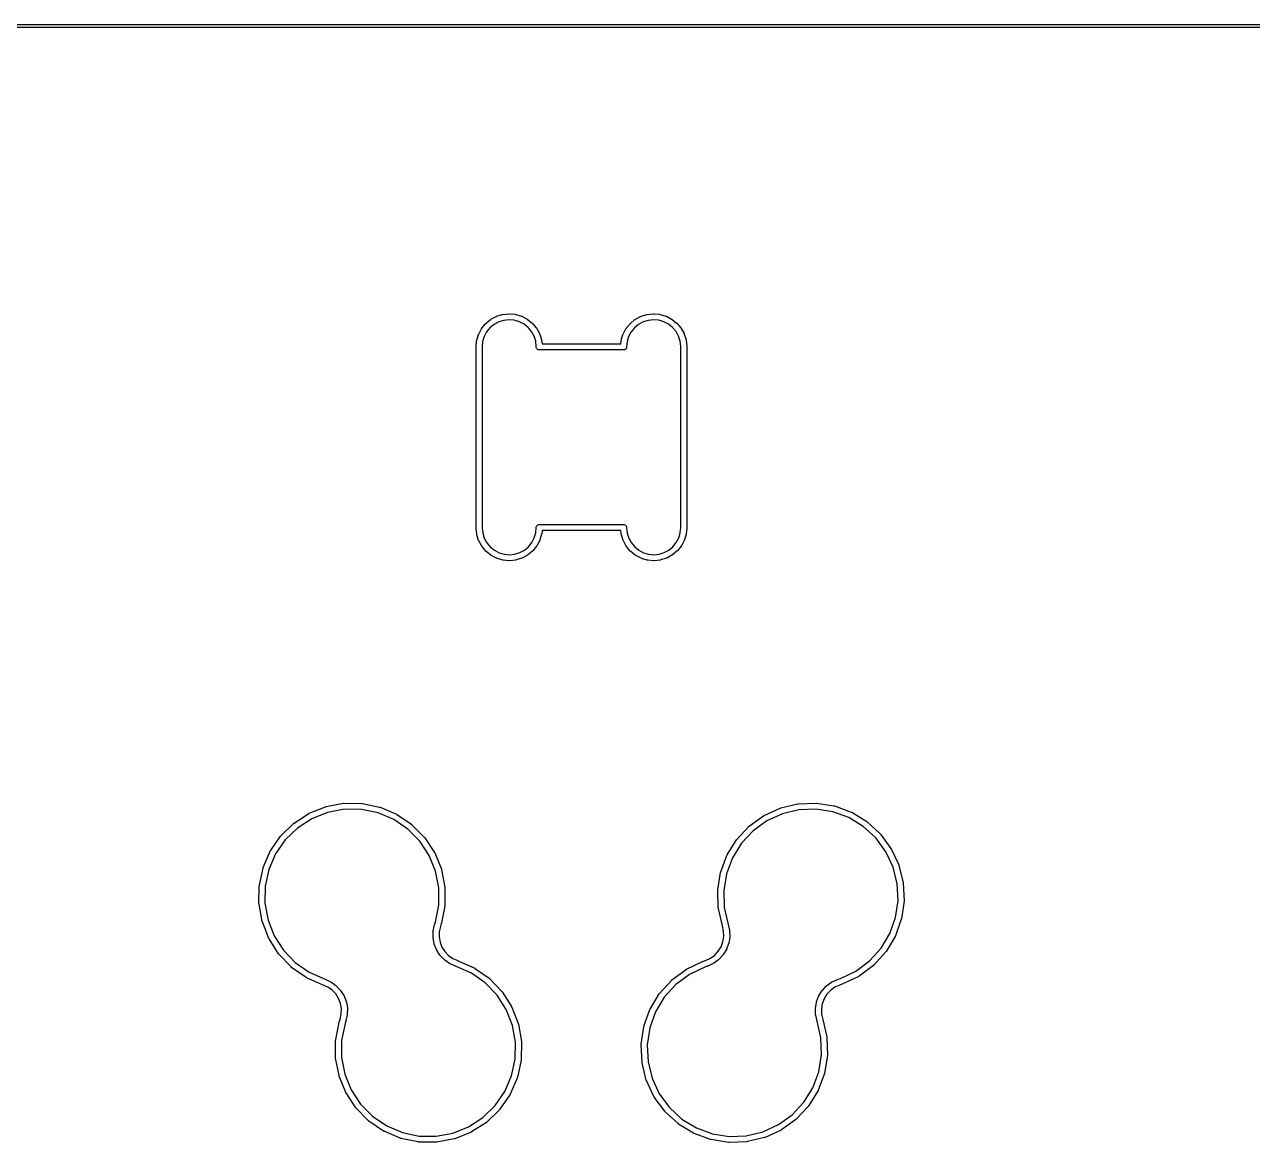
# Model space of a CAD drawing. Extents: x 95 to 260, y -129 to -48.
# Drawn here: x 136.01 to 156.4, y -66.16 to -47.6 of the extents above; entities that cross this region are included whole.
import ezdxf

# ---------------------------------------------------------------- set-up
doc = ezdxf.new("R2010")
doc.units = 0
doc.layers.add('BLACK', color=7, linetype='CONTINUOUS')

msp = doc.modelspace()

# ---------------------------------------------------------------- linework, layer by layer
at = {"layer": 'BLACK', "linetype": 'CONTINUOUS'}
for p, q in [((97.63, -47.6), (250.032, -47.6)), ((250.03, -47.65), (97.6313, -47.65)), ((143.95, -52.4117), (144.048, -52.4015)), ((144.048, -52.4015), (144.048, -52.4015)), ((144.048, -52.4015), (144.048, -52.4015)), ((144.048, -52.4015), (144.053, -52.4015)), ((144.053, -52.4015), (144.057, -52.4015)), ((144.057, -52.4015), (144.154, -52.4103)), ((146.35, -52.4117), (146.448, -52.4015)), ((146.448, -52.4015), (146.448, -52.4015)), ((146.448, -52.4015), (146.448, -52.4015)), ((146.448, -52.4015), (146.453, -52.4015)), ((146.453, -52.4015), (146.457, -52.4015)), ((146.457, -52.4015), (146.554, -52.4103)), ((143.601, -52.643), (143.663, -52.5673)), ((143.663, -52.5668), (143.666, -52.5637)), ((143.663, -52.5673), (143.663, -52.5668)), ((143.666, -52.5637), (143.67, -52.5604)), ((143.67, -52.5604), (143.745, -52.4982)), ((143.805, -52.5784), (143.737, -52.6343)), ((143.745, -52.4978), (143.749, -52.4953)), ((143.745, -52.4982), (143.745, -52.4978)), ((143.745, -52.4982), (143.745, -52.4982)), ((143.745, -52.4982), (143.745, -52.4982)), ((143.749, -52.4953), (143.753, -52.4927)), ((143.753, -52.4927), (143.839, -52.4463)), ((143.882, -52.5366), (143.805, -52.5784)), ((143.839, -52.446), (143.843, -52.4443)), ((143.839, -52.4463), (143.839, -52.446)), ((143.839, -52.4463), (143.839, -52.4463)), ((143.839, -52.4463), (143.839, -52.4463)), ((143.843, -52.4443), (143.848, -52.4426)), ((143.848, -52.4426), (143.941, -52.4137)), ((143.966, -52.5107), (143.882, -52.5366)), ((143.941, -52.4137), (143.942, -52.4135)), ((143.941, -52.4137), (143.941, -52.4137)), ((143.942, -52.4135), (143.946, -52.4126)), ((143.946, -52.4126), (143.95, -52.4117)), ((144.053, -52.5015), (143.966, -52.5107)), ((144.141, -52.5095), (144.053, -52.5015)), ((144.225, -52.5342), (144.141, -52.5095)), ((144.154, -52.4103), (144.154, -52.4103)), ((144.154, -52.4103), (144.154, -52.4103)), ((144.154, -52.4103), (144.155, -52.4104)), ((144.155, -52.4104), (144.16, -52.4113)), ((144.16, -52.4113), (144.164, -52.4121)), ((144.164, -52.4121), (144.258, -52.4397)), ((144.303, -52.5749), (144.225, -52.5342)), ((144.258, -52.4397), (144.258, -52.4399)), ((144.258, -52.4399), (144.262, -52.4416)), ((144.262, -52.4416), (144.267, -52.4433)), ((144.267, -52.4433), (144.353, -52.4886)), ((144.371, -52.6299), (144.303, -52.5749)), ((144.353, -52.4886), (144.353, -52.4886)), ((144.353, -52.4886), (144.353, -52.4886)), ((144.353, -52.4886), (144.354, -52.4889)), ((144.354, -52.4889), (144.358, -52.4914)), ((144.358, -52.4914), (144.361, -52.4939)), ((144.361, -52.4939), (144.437, -52.555)), ((144.437, -52.555), (144.438, -52.5555)), ((144.438, -52.5555), (144.441, -52.5587)), ((144.441, -52.5587), (144.444, -52.5619)), ((144.444, -52.5619), (144.507, -52.6366)), ((146.001, -52.643), (146.063, -52.5673)), ((146.063, -52.5668), (146.066, -52.5637)), ((146.063, -52.5673), (146.063, -52.5668)), ((146.066, -52.5637), (146.07, -52.5604)), ((146.07, -52.5604), (146.145, -52.4982)), ((146.205, -52.5784), (146.137, -52.6343)), ((146.145, -52.4978), (146.149, -52.4953)), ((146.145, -52.4982), (146.145, -52.4978)), ((146.145, -52.4982), (146.145, -52.4982)), ((146.145, -52.4982), (146.145, -52.4982)), ((146.149, -52.4953), (146.153, -52.4927)), ((146.153, -52.4927), (146.239, -52.4463)), ((146.282, -52.5366), (146.205, -52.5784)), ((146.239, -52.446), (146.243, -52.4443)), ((146.239, -52.4463), (146.239, -52.446)), ((146.239, -52.4463), (146.239, -52.4463)), ((146.239, -52.4463), (146.239, -52.4463)), ((146.243, -52.4443), (146.248, -52.4426)), ((146.248, -52.4426), (146.341, -52.4137)), ((146.366, -52.5107), (146.282, -52.5366)), ((146.341, -52.4137), (146.342, -52.4135)), ((146.341, -52.4137), (146.341, -52.4137)), ((146.342, -52.4135), (146.346, -52.4126)), ((146.346, -52.4126), (146.35, -52.4117)), ((146.453, -52.5015), (146.366, -52.5107)), ((146.541, -52.5095), (146.453, -52.5015)), ((146.625, -52.5342), (146.541, -52.5095)), ((146.554, -52.4103), (146.554, -52.4103)), ((146.554, -52.4103), (146.554, -52.4103)), ((146.554, -52.4103), (146.555, -52.4104)), ((146.555, -52.4104), (146.56, -52.4113)), ((146.56, -52.4113), (146.564, -52.4121)), ((146.564, -52.4121), (146.658, -52.4397)), ((146.703, -52.5749), (146.625, -52.5342)), ((146.658, -52.4397), (146.658, -52.4399)), ((146.658, -52.4399), (146.662, -52.4416)), ((146.662, -52.4416), (146.667, -52.4433)), ((146.667, -52.4433), (146.753, -52.4886)), ((146.771, -52.6299), (146.703, -52.5749)), ((146.753, -52.4886), (146.753, -52.4886)), ((146.753, -52.4886), (146.753, -52.4886)), ((146.753, -52.4886), (146.754, -52.4889)), ((146.754, -52.4889), (146.758, -52.4914)), ((146.758, -52.4914), (146.761, -52.4939)), ((146.761, -52.4939), (146.837, -52.555)), ((146.837, -52.555), (146.838, -52.5555)), ((146.838, -52.5555), (146.841, -52.5587)), ((146.841, -52.5587), (146.844, -52.5619)), ((146.844, -52.5619), (146.907, -52.6366)), ((143.518, -52.8397), (143.546, -52.7463)), ((143.546, -52.7456), (143.548, -52.7415)), ((143.546, -52.7463), (143.546, -52.7456)), ((143.548, -52.7415), (143.55, -52.7372)), ((143.55, -52.7372), (143.596, -52.6511)), ((143.596, -52.6505), (143.598, -52.6468)), ((143.596, -52.6511), (143.596, -52.6505)), ((143.596, -52.6511), (143.596, -52.6511)), ((143.596, -52.6511), (143.596, -52.6511)), ((143.598, -52.6468), (143.601, -52.643)), ((143.64, -52.7799), (143.615, -52.8639)), ((143.682, -52.7024), (143.64, -52.7799)), ((143.737, -52.6343), (143.682, -52.7024)), ((144.427, -52.6971), (144.371, -52.6299)), ((144.47, -52.7741), (144.427, -52.6971)), ((144.496, -52.8577), (144.47, -52.7741)), ((144.507, -52.6366), (144.508, -52.6372)), ((144.508, -52.6372), (144.51, -52.6409)), ((144.51, -52.6409), (144.513, -52.6447)), ((144.513, -52.6447), (144.56, -52.7302)), ((144.56, -52.7302), (144.56, -52.7302)), ((144.56, -52.7302), (144.56, -52.7302)), ((144.56, -52.7302), (144.56, -52.7308)), ((144.56, -52.7308), (144.562, -52.735)), ((144.562, -52.735), (144.563, -52.7392)), ((144.563, -52.7392), (144.593, -52.8322)), ((145.918, -52.8397), (145.946, -52.7463)), ((145.946, -52.7456), (145.948, -52.7415)), ((145.946, -52.7463), (145.946, -52.7456)), ((145.948, -52.7415), (145.95, -52.7372)), ((145.95, -52.7372), (145.996, -52.6511)), ((145.996, -52.6505), (145.998, -52.6468)), ((145.996, -52.6511), (145.996, -52.6505)), ((145.996, -52.6511), (145.996, -52.6511)), ((145.996, -52.6511), (145.996, -52.6511)), ((145.998, -52.6468), (146.001, -52.643)), ((146.04, -52.7799), (146.015, -52.8639)), ((146.082, -52.7024), (146.04, -52.7799)), ((146.137, -52.6343), (146.082, -52.7024)), ((146.827, -52.6971), (146.771, -52.6299)), ((146.87, -52.7741), (146.827, -52.6971)), ((146.896, -52.8577), (146.87, -52.7741)), ((146.907, -52.6366), (146.908, -52.6372)), ((146.908, -52.6372), (146.91, -52.6409)), ((146.91, -52.6409), (146.913, -52.6447)), ((146.913, -52.6447), (146.96, -52.7302)), ((146.96, -52.7302), (146.96, -52.7302)), ((146.96, -52.7302), (146.96, -52.7302)), ((146.96, -52.7302), (146.96, -52.7308)), ((146.96, -52.7308), (146.962, -52.735)), ((146.962, -52.735), (146.963, -52.7392)), ((146.963, -52.7392), (146.993, -52.8322)), ((143.506, -52.9464), (143.516, -52.8493)), ((143.506, -52.9488), (143.506, -52.9464)), ((143.506, -52.9464), (143.506, -52.9464)), ((143.506, -55.9537), (143.506, -52.9488)), ((143.516, -52.8486), (143.517, -52.8442)), ((143.516, -52.8492), (143.516, -52.8486)), ((143.516, -52.8493), (143.516, -52.8492)), ((143.516, -52.8493), (143.516, -52.8493)), ((143.517, -52.8442), (143.518, -52.8397)), ((143.615, -52.8639), (143.606, -52.9537)), ((143.606, -52.9537), (143.606, -55.951)), ((144.506, -52.9472), (144.496, -52.8577)), ((144.506, -52.949), (144.506, -52.9472)), ((144.506, -52.9512), (144.506, -52.949)), ((144.507, -52.9611), (144.506, -52.9512)), ((144.51, -52.9705), (144.507, -52.9611)), ((144.514, -52.9792), (144.51, -52.9705)), ((144.521, -52.9868), (144.514, -52.9792)), ((144.528, -52.993), (144.521, -52.9868)), ((144.537, -52.9977), (144.528, -52.993)), ((144.546, -53.0005), (144.537, -52.9977)), ((144.554, -53.0012), (144.546, -53.0005)), ((145.959, -53.0012), (144.554, -53.0012)), ((144.593, -52.8322), (144.593, -52.8328)), ((144.593, -52.8328), (144.594, -52.8373)), ((144.594, -52.8373), (144.595, -52.8417)), ((144.595, -52.8417), (144.602, -52.9012)), ((144.602, -52.9012), (145.911, -52.9012)), ((145.911, -52.9012), (145.916, -52.8493)), ((145.916, -52.8486), (145.917, -52.8442)), ((145.916, -52.8492), (145.916, -52.8486)), ((145.916, -52.8493), (145.916, -52.8492)), ((145.916, -52.8493), (145.916, -52.8493)), ((145.917, -52.8442), (145.918, -52.8397)), ((145.966, -53.0005), (145.959, -53.0012)), ((145.975, -52.9977), (145.966, -53.0005)), ((145.984, -52.993), (145.975, -52.9977)), ((145.992, -52.9868), (145.984, -52.993)), ((145.998, -52.9792), (145.992, -52.9868)), ((146.003, -52.9705), (145.998, -52.9792)), ((146.006, -52.9611), (146.003, -52.9705)), ((146.015, -52.8639), (146.006, -52.9512)), ((146.006, -52.9512), (146.006, -52.9512)), ((146.006, -52.9512), (146.006, -52.9611)), ((146.906, -52.9472), (146.896, -52.8577)), ((146.906, -52.9515), (146.906, -52.9472)), ((146.906, -55.9488), (146.906, -52.9515)), ((146.993, -52.8322), (146.993, -52.8328)), ((146.993, -52.8328), (146.994, -52.8373)), ((146.994, -52.8373), (146.995, -52.8417)), ((146.995, -52.8417), (147.006, -52.9387)), ((147.006, -52.9387), (147.006, -52.9394)), ((147.006, -52.9394), (147.006, -52.9417)), ((147.006, -52.9417), (147.006, -52.9439)), ((147.006, -52.9439), (147.006, -52.9486)), ((147.006, -52.9486), (147.006, -52.9488)), ((147.006, -52.9488), (147.006, -55.9537)), ((143.506, -55.9539), (143.506, -55.9537)), ((143.506, -55.9586), (143.506, -55.9539)), ((143.507, -55.9608), (143.506, -55.9586)), ((143.507, -55.9631), (143.507, -55.9608)), ((143.507, -55.9638), (143.507, -55.9631)), ((143.517, -56.0608), (143.507, -55.9638)), ((143.518, -56.0652), (143.517, -56.0608)), ((143.519, -56.0697), (143.518, -56.0652)), ((143.52, -56.0703), (143.519, -56.0697)), ((143.549, -56.1633), (143.52, -56.0703)), ((143.606, -55.951), (143.606, -55.9553)), ((143.606, -55.9553), (143.616, -56.0448)), ((143.616, -56.0448), (143.643, -56.1284)), ((144.472, -56.1226), (144.497, -56.0386)), ((144.497, -56.0386), (144.506, -55.9513)), ((144.506, -55.9512), (144.507, -55.9414)), ((144.506, -55.9513), (144.506, -55.9512)), ((144.507, -55.9414), (144.51, -55.932)), ((144.51, -55.932), (144.514, -55.9233)), ((144.514, -55.9233), (144.521, -55.9157)), ((144.521, -55.9157), (144.528, -55.9095)), ((144.528, -55.9095), (144.537, -55.9048)), ((144.537, -55.9048), (144.546, -55.902)), ((144.546, -55.902), (144.554, -55.9012)), ((144.554, -55.9012), (145.959, -55.9012)), ((144.595, -56.0628), (144.566, -56.1562)), ((144.596, -56.0539), (144.595, -56.0583)), ((144.595, -56.0583), (144.595, -56.0628)), ((144.602, -56.0012), (144.596, -56.0532)), ((144.596, -56.0532), (144.596, -56.0532)), ((144.596, -56.0532), (144.596, -56.0533)), ((144.596, -56.0533), (144.596, -56.0539)), ((145.911, -56.0012), (144.602, -56.0012)), ((145.917, -56.0608), (145.911, -56.0012)), ((145.918, -56.0652), (145.917, -56.0608)), ((145.919, -56.0697), (145.918, -56.0652)), ((145.92, -56.0703), (145.919, -56.0697)), ((145.949, -56.1633), (145.92, -56.0703)), ((145.959, -55.9012), (145.966, -55.902)), ((145.966, -55.902), (145.975, -55.9048)), ((145.975, -55.9048), (145.984, -55.9095)), ((145.984, -55.9095), (145.992, -55.9157)), ((145.992, -55.9157), (145.998, -55.9233)), ((145.998, -55.9233), (146.003, -55.932)), ((146.003, -55.932), (146.006, -55.9414)), ((146.006, -55.9414), (146.006, -55.9512)), ((146.006, -55.9512), (146.006, -55.9535)), ((146.006, -55.9535), (146.006, -55.9553)), ((146.006, -55.9553), (146.016, -56.0448)), ((146.016, -56.0448), (146.043, -56.1284)), ((146.872, -56.1226), (146.897, -56.0386)), ((146.897, -56.0386), (146.906, -55.9488)), ((146.995, -56.0628), (146.966, -56.1562)), ((146.996, -56.0539), (146.995, -56.0583)), ((146.995, -56.0583), (146.995, -56.0628)), ((147.006, -55.9561), (146.996, -56.0532)), ((146.996, -56.0532), (146.996, -56.0532)), ((146.996, -56.0532), (146.996, -56.0533)), ((146.996, -56.0533), (146.996, -56.0539)), ((147.006, -55.9537), (147.006, -55.9561)), ((147.006, -55.9561), (147.006, -55.9561)), ((143.551, -56.1675), (143.549, -56.1633)), ((143.553, -56.1717), (143.551, -56.1675)), ((143.553, -56.1723), (143.553, -56.1717)), ((143.6, -56.2578), (143.553, -56.1723)), ((143.602, -56.2616), (143.6, -56.2578)), ((143.605, -56.2653), (143.602, -56.2616)), ((143.605, -56.2659), (143.605, -56.2653)), ((143.668, -56.3406), (143.605, -56.2659)), ((143.643, -56.1284), (143.685, -56.2053)), ((143.685, -56.2053), (143.742, -56.2726)), ((143.742, -56.2726), (143.81, -56.3276)), ((144.308, -56.3241), (144.375, -56.2682)), ((144.375, -56.2682), (144.431, -56.2001)), ((144.431, -56.2001), (144.472, -56.1226)), ((144.511, -56.2595), (144.45, -56.3352)), ((144.514, -56.2557), (144.511, -56.2595)), ((144.517, -56.252), (144.514, -56.2557)), ((144.563, -56.1653), (144.517, -56.2514)), ((144.517, -56.2514), (144.517, -56.252)), ((144.564, -56.1611), (144.563, -56.1653)), ((144.566, -56.1569), (144.564, -56.1611)), ((144.566, -56.1562), (144.566, -56.1569)), ((145.951, -56.1675), (145.949, -56.1633)), ((145.953, -56.1717), (145.951, -56.1675)), ((145.953, -56.1723), (145.953, -56.1717)), ((146, -56.2578), (145.953, -56.1723)), ((146.002, -56.2616), (146, -56.2578)), ((146.005, -56.2653), (146.002, -56.2616)), ((146.005, -56.2659), (146.005, -56.2653)), ((146.068, -56.3406), (146.005, -56.2659)), ((146.043, -56.1284), (146.085, -56.2053)), ((146.085, -56.2053), (146.142, -56.2726)), ((146.142, -56.2726), (146.21, -56.3276)), ((146.708, -56.3241), (146.775, -56.2682)), ((146.775, -56.2682), (146.831, -56.2001)), ((146.831, -56.2001), (146.872, -56.1226)), ((146.911, -56.2595), (146.85, -56.3352)), ((146.914, -56.2557), (146.911, -56.2595)), ((146.917, -56.252), (146.914, -56.2557)), ((146.963, -56.1653), (146.917, -56.2514)), ((146.917, -56.2514), (146.917, -56.252)), ((146.964, -56.1611), (146.963, -56.1653)), ((146.966, -56.1569), (146.964, -56.1611)), ((146.966, -56.1562), (146.966, -56.1569)), ((143.671, -56.3438), (143.668, -56.3406)), ((143.675, -56.347), (143.671, -56.3438)), ((143.675, -56.3475), (143.675, -56.347)), ((143.751, -56.4086), (143.675, -56.3475)), ((143.755, -56.4111), (143.751, -56.4086)), ((143.759, -56.4136), (143.755, -56.4111)), ((143.759, -56.4139), (143.759, -56.4136)), ((143.846, -56.4592), (143.759, -56.4139)), ((143.759, -56.4139), (143.759, -56.4139)), ((143.759, -56.4139), (143.759, -56.4139)), ((143.81, -56.3276), (143.888, -56.3683)), ((143.85, -56.4608), (143.846, -56.4592)), ((143.854, -56.4626), (143.85, -56.4608)), ((143.855, -56.4628), (143.854, -56.4626)), ((143.948, -56.4904), (143.855, -56.4628)), ((143.888, -56.3683), (143.972, -56.393)), ((143.972, -56.393), (144.059, -56.401)), ((144.059, -56.401), (144.147, -56.3918)), ((144.147, -56.3918), (144.231, -56.3659)), ((144.265, -56.4599), (144.172, -56.4888)), ((144.231, -56.3659), (144.308, -56.3241)), ((144.269, -56.4582), (144.265, -56.4599)), ((144.273, -56.4565), (144.269, -56.4582)), ((144.274, -56.4562), (144.273, -56.4565)), ((144.36, -56.4098), (144.274, -56.4562)), ((144.274, -56.4562), (144.274, -56.4562)), ((144.274, -56.4562), (144.274, -56.4562)), ((144.363, -56.4072), (144.36, -56.4098)), ((144.367, -56.4047), (144.363, -56.4072)), ((144.368, -56.4043), (144.367, -56.4047)), ((144.443, -56.3421), (144.368, -56.4043)), ((144.446, -56.3388), (144.443, -56.3421)), ((144.449, -56.3357), (144.446, -56.3388)), ((144.45, -56.3352), (144.449, -56.3357)), ((144.45, -56.3352), (144.45, -56.3352)), ((144.45, -56.3352), (144.45, -56.3352)), ((146.071, -56.3438), (146.068, -56.3406)), ((146.075, -56.347), (146.071, -56.3438)), ((146.075, -56.3475), (146.075, -56.347)), ((146.151, -56.4086), (146.075, -56.3475)), ((146.155, -56.4111), (146.151, -56.4086)), ((146.159, -56.4136), (146.155, -56.4111)), ((146.159, -56.4139), (146.159, -56.4136)), ((146.246, -56.4592), (146.159, -56.4139)), ((146.159, -56.4139), (146.159, -56.4139)), ((146.159, -56.4139), (146.159, -56.4139)), ((146.21, -56.3276), (146.288, -56.3683)), ((146.25, -56.4608), (146.246, -56.4592)), ((146.254, -56.4626), (146.25, -56.4608)), ((146.255, -56.4628), (146.254, -56.4626)), ((146.348, -56.4904), (146.255, -56.4628)), ((146.288, -56.3683), (146.372, -56.393)), ((146.372, -56.393), (146.459, -56.401)), ((146.459, -56.401), (146.547, -56.3918)), ((146.547, -56.3918), (146.631, -56.3659)), ((146.665, -56.4599), (146.572, -56.4888)), ((146.631, -56.3659), (146.708, -56.3241)), ((146.669, -56.4582), (146.665, -56.4599)), ((146.673, -56.4565), (146.669, -56.4582)), ((146.674, -56.4562), (146.673, -56.4565)), ((146.76, -56.4098), (146.674, -56.4562)), ((146.674, -56.4562), (146.674, -56.4562)), ((146.674, -56.4562), (146.674, -56.4562)), ((146.763, -56.4072), (146.76, -56.4098)), ((146.767, -56.4047), (146.763, -56.4072)), ((146.768, -56.4043), (146.767, -56.4047)), ((146.843, -56.3421), (146.768, -56.4043)), ((146.846, -56.3388), (146.843, -56.3421)), ((146.849, -56.3357), (146.846, -56.3388)), ((146.85, -56.3352), (146.849, -56.3357)), ((146.85, -56.3352), (146.85, -56.3352)), ((146.85, -56.3352), (146.85, -56.3352)), ((143.953, -56.4912), (143.948, -56.4904)), ((143.957, -56.4921), (143.953, -56.4912)), ((143.958, -56.4922), (143.957, -56.4921)), ((144.055, -56.501), (143.958, -56.4922)), ((143.958, -56.4922), (143.958, -56.4922)), ((144.06, -56.501), (144.055, -56.501)), ((144.064, -56.501), (144.06, -56.501)), ((144.065, -56.501), (144.064, -56.501)), ((144.162, -56.4908), (144.065, -56.501)), ((144.065, -56.501), (144.065, -56.501)), ((144.166, -56.4899), (144.162, -56.4908)), ((144.171, -56.489), (144.166, -56.4899)), ((144.172, -56.4888), (144.171, -56.489)), ((144.172, -56.4888), (144.172, -56.4888)), ((146.353, -56.4912), (146.348, -56.4904)), ((146.357, -56.4921), (146.353, -56.4912)), ((146.358, -56.4922), (146.357, -56.4921)), ((146.455, -56.501), (146.358, -56.4922)), ((146.358, -56.4922), (146.358, -56.4922)), ((146.46, -56.501), (146.455, -56.501)), ((146.464, -56.501), (146.46, -56.501)), ((146.465, -56.501), (146.464, -56.501)), ((146.562, -56.4908), (146.465, -56.501)), ((146.465, -56.501), (146.465, -56.501)), ((146.566, -56.4899), (146.562, -56.4908)), ((146.571, -56.489), (146.566, -56.4899)), ((146.572, -56.4888), (146.571, -56.489)), ((146.572, -56.4888), (146.572, -56.4888)), ((141.018, -60.582), (141.305, -60.528)), ((141.305, -60.528), (141.306, -60.5279)), ((141.306, -60.5279), (141.311, -60.5276)), ((141.311, -60.5276), (141.315, -60.5272)), ((141.315, -60.5272), (141.608, -60.53)), ((141.608, -60.53), (141.609, -60.5301)), ((141.609, -60.5301), (141.613, -60.5306)), ((141.613, -60.5306), (141.618, -60.5311)), ((141.618, -60.5311), (141.904, -60.5908)), ((148.565, -60.605), (148.849, -60.5369)), ((148.849, -60.5369), (148.85, -60.5367)), ((148.85, -60.5367), (148.854, -60.5361)), ((148.854, -60.5361), (148.859, -60.5355)), ((148.859, -60.5355), (149.152, -60.5239)), ((149.152, -60.5239), (149.157, -60.5243)), ((149.152, -60.5239), (149.152, -60.5239)), ((149.152, -60.5239), (149.152, -60.5239)), ((149.157, -60.5243), (149.161, -60.5245)), ((149.161, -60.5245), (149.45, -60.57)), ((140.483, -60.8577), (140.728, -60.6981)), ((140.728, -60.6981), (140.729, -60.6978)), ((140.728, -60.6981), (140.728, -60.6981)), ((140.728, -60.6981), (140.728, -60.6981)), ((140.729, -60.6978), (140.733, -60.6957)), ((140.733, -60.6957), (140.737, -60.6936)), ((140.737, -60.6936), (141.008, -60.5848)), ((141.041, -60.6794), (140.778, -60.7846)), ((141.008, -60.5848), (141.009, -60.5845)), ((141.008, -60.5848), (141.008, -60.5848)), ((141.008, -60.5848), (141.008, -60.5848)), ((141.009, -60.5845), (141.013, -60.5833)), ((141.013, -60.5833), (141.018, -60.582)), ((141.319, -60.6272), (141.041, -60.6794)), ((141.602, -60.63), (141.319, -60.6272)), ((141.879, -60.6877), (141.602, -60.63)), ((142.139, -60.7981), (141.879, -60.6877)), ((141.904, -60.5908), (141.905, -60.5909)), ((141.905, -60.5909), (141.909, -60.5923)), ((141.909, -60.5923), (141.913, -60.5937)), ((141.913, -60.5937), (142.183, -60.7079)), ((142.183, -60.7079), (142.184, -60.7082)), ((142.184, -60.7082), (142.188, -60.7104)), ((142.188, -60.7104), (142.191, -60.7126)), ((142.191, -60.7126), (142.434, -60.8769)), ((148.044, -60.9068), (148.281, -60.7353)), ((148.281, -60.7353), (148.282, -60.7349)), ((148.282, -60.7349), (148.286, -60.7326)), ((148.286, -60.7326), (148.289, -60.7304)), ((148.289, -60.7304), (148.555, -60.6082)), ((148.593, -60.7011), (148.336, -60.8192)), ((148.555, -60.6082), (148.556, -60.6079)), ((148.555, -60.6082), (148.555, -60.6082)), ((148.555, -60.6082), (148.555, -60.6082)), ((148.556, -60.6079), (148.56, -60.6065)), ((148.56, -60.6065), (148.565, -60.605)), ((148.868, -60.6352), (148.593, -60.7011)), ((149.151, -60.6241), (148.868, -60.6352)), ((149.43, -60.668), (149.151, -60.6241)), ((149.696, -60.7654), (149.43, -60.668)), ((149.45, -60.57), (149.45, -60.57)), ((149.45, -60.57), (149.45, -60.57)), ((149.45, -60.57), (149.451, -60.5701)), ((149.451, -60.5701), (149.456, -60.5713)), ((149.456, -60.5713), (149.46, -60.5724)), ((149.46, -60.5724), (149.735, -60.6732)), ((149.937, -60.9125), (149.696, -60.7654)), ((149.735, -60.6732), (149.735, -60.6734)), ((149.735, -60.6734), (149.739, -60.6755)), ((149.739, -60.6755), (149.744, -60.6774)), ((149.744, -60.6774), (149.994, -60.8297)), ((140.265, -61.068), (140.475, -60.8638)), ((140.541, -60.9389), (140.338, -61.1363)), ((140.475, -60.8633), (140.479, -60.8606)), ((140.475, -60.8638), (140.475, -60.8633)), ((140.479, -60.8606), (140.483, -60.8577)), ((140.778, -60.7846), (140.541, -60.9389)), ((142.373, -60.9569), (142.139, -60.7981)), ((142.572, -61.1583), (142.373, -60.9569)), ((142.434, -60.8769), (142.434, -60.8769)), ((142.434, -60.8769), (142.434, -60.877)), ((142.434, -60.877), (142.434, -60.8773)), ((142.434, -60.8773), (142.438, -60.8802)), ((142.438, -60.8802), (142.441, -60.8832)), ((142.441, -60.8832), (142.647, -61.0915)), ((147.837, -61.1275), (148.036, -60.9132)), ((148.036, -60.9132), (148.037, -60.9127)), ((148.037, -60.9127), (148.04, -60.9098)), ((148.04, -60.9098), (148.044, -60.9068)), ((148.336, -60.8192), (148.106, -60.9849)), ((150.146, -61.1038), (149.937, -60.9125)), ((149.994, -60.8297), (149.994, -60.83)), ((149.994, -60.83), (149.998, -60.8328)), ((149.998, -60.8328), (150.001, -60.8355)), ((150.001, -60.8355), (150.217, -61.0334)), ((140.093, -61.3165), (140.259, -61.0755)), ((140.338, -61.1363), (140.178, -61.3692)), ((140.259, -61.0749), (140.262, -61.0715)), ((140.259, -61.0755), (140.259, -61.0749)), ((140.259, -61.0755), (140.259, -61.0755)), ((140.259, -61.0755), (140.259, -61.0755)), ((140.262, -61.0715), (140.265, -61.068)), ((142.728, -61.3944), (142.572, -61.1583)), ((142.647, -61.0915), (142.647, -61.092)), ((142.647, -61.092), (142.65, -61.0956)), ((142.65, -61.0956), (142.653, -61.0991)), ((142.653, -61.0991), (142.814, -61.3434)), ((147.677, -61.3843), (147.831, -61.1353)), ((147.831, -61.1353), (147.832, -61.1347)), ((147.831, -61.1353), (147.831, -61.1353)), ((147.831, -61.1353), (147.831, -61.1353)), ((147.832, -61.1347), (147.834, -61.1312)), ((147.834, -61.1312), (147.837, -61.1275)), ((148.106, -60.9849), (147.914, -61.1921)), ((150.313, -61.3319), (150.146, -61.1038)), ((150.217, -61.0334), (150.218, -61.0339)), ((150.218, -61.0339), (150.221, -61.0373)), ((150.221, -61.0373), (150.224, -61.0407)), ((150.224, -61.0407), (150.397, -61.2767)), ((139.972, -61.5938), (140.088, -61.3251)), ((140.178, -61.3692), (140.066, -61.629)), ((140.088, -61.3244), (140.091, -61.3205)), ((140.088, -61.3251), (140.088, -61.3244)), ((140.091, -61.3205), (140.093, -61.3165)), ((142.814, -61.3434), (142.815, -61.3439)), ((142.815, -61.3439), (142.817, -61.348)), ((142.817, -61.348), (142.819, -61.352)), ((142.819, -61.352), (142.93, -61.6229)), ((147.914, -61.1921), (147.765, -61.4327)), ((150.433, -61.5882), (150.313, -61.3319)), ((150.397, -61.2767), (150.397, -61.2773)), ((150.397, -61.2773), (150.399, -61.2812)), ((150.399, -61.2812), (150.402, -61.2851)), ((150.402, -61.2851), (150.526, -61.5503)), ((142.835, -61.6562), (142.728, -61.3944)), ((147.57, -61.6671), (147.673, -61.393)), ((147.765, -61.4327), (147.666, -61.6976)), ((147.673, -61.3924), (147.675, -61.3883)), ((147.673, -61.393), (147.673, -61.3924)), ((147.675, -61.3883), (147.677, -61.3843)), ((150.526, -61.5503), (150.526, -61.5509)), ((150.526, -61.5509), (150.527, -61.5552)), ((150.527, -61.5552), (150.529, -61.5595)), ((150.529, -61.5595), (150.599, -61.8437)), ((139.907, -61.8892), (139.969, -61.6031)), ((139.969, -61.6024), (139.971, -61.5982)), ((139.969, -61.6031), (139.969, -61.6024)), ((139.969, -61.6031), (139.969, -61.6031)), ((139.969, -61.6031), (139.969, -61.6031)), ((139.971, -61.5982), (139.972, -61.5938)), ((140.066, -61.629), (140.006, -61.9055)), ((142.889, -61.9339), (142.835, -61.6562)), ((142.93, -61.6229), (142.93, -61.6236)), ((142.93, -61.6236), (142.931, -61.6279)), ((142.931, -61.6279), (142.932, -61.6323)), ((142.932, -61.6323), (142.988, -61.9196)), ((147.52, -61.9654), (147.568, -61.6766)), ((147.568, -61.6759), (147.569, -61.6715)), ((147.568, -61.6766), (147.568, -61.6759)), ((147.569, -61.6715), (147.57, -61.6671)), ((147.666, -61.6976), (147.62, -61.9768)), ((150.501, -61.8629), (150.433, -61.5882)), ((139.901, -62.1916), (139.906, -61.8989)), ((139.906, -61.8982), (139.907, -61.8938)), ((139.906, -61.8989), (139.906, -61.8982)), ((139.907, -61.8938), (139.907, -61.8892)), ((140.006, -61.9055), (140.001, -62.1884)), ((142.889, -62.2169), (142.889, -61.9339)), ((142.988, -61.9196), (142.988, -61.9196)), ((142.988, -61.9196), (142.988, -61.9196)), ((142.988, -61.9196), (142.989, -61.9203)), ((142.989, -61.9203), (142.989, -61.9247)), ((142.989, -61.9247), (142.989, -61.9293)), ((142.989, -61.9293), (142.989, -62.222)), ((147.52, -61.97), (147.52, -61.9654)), ((147.52, -61.9745), (147.52, -61.97)), ((147.52, -61.9752), (147.52, -61.9745)), ((147.529, -62.2677), (147.52, -61.9752)), ((147.62, -61.9768), (147.629, -62.2596)), ((150.514, -62.1455), (150.501, -61.8629)), ((150.599, -61.8437), (150.599, -61.8443)), ((150.599, -61.8443), (150.6, -61.8488)), ((150.6, -61.8488), (150.6, -61.8533)), ((150.6, -61.8533), (150.614, -62.1457)), ((139.902, -62.1962), (139.901, -62.1916)), ((140.001, -62.1884), (140.052, -62.4668)), ((150.472, -62.4253), (150.514, -62.1455)), ((150.614, -62.1555), (150.57, -62.445)), ((150.614, -62.1457), (150.614, -62.1464)), ((150.614, -62.1464), (150.614, -62.1509)), ((150.614, -62.1509), (150.614, -62.1555)), ((139.902, -62.2007), (139.902, -62.1962)), ((139.902, -62.2013), (139.902, -62.2007)), ((139.902, -62.2014), (139.902, -62.2013)), ((139.954, -62.4894), (139.902, -62.2014)), ((139.902, -62.2014), (139.902, -62.2014)), ((142.832, -62.4963), (142.889, -62.2169)), ((142.988, -62.2317), (142.93, -62.5187)), ((142.989, -62.2227), (142.988, -62.2272)), ((142.988, -62.2272), (142.988, -62.2317)), ((142.989, -62.222), (142.989, -62.2227)), ((147.53, -62.2723), (147.529, -62.2677)), ((147.53, -62.2767), (147.53, -62.2723)), ((147.53, -62.2774), (147.53, -62.2767)), ((147.597, -62.5626), (147.53, -62.2774)), ((147.629, -62.2596), (147.694, -62.5399)), ((139.955, -62.4938), (139.954, -62.4894)), ((139.957, -62.4982), (139.955, -62.4938)), ((139.957, -62.4988), (139.957, -62.4982)), ((140.064, -62.7713), (139.957, -62.4988)), ((140.052, -62.4668), (140.155, -62.7302)), ((142.795, -62.6436), (142.816, -62.5482)), ((142.816, -62.5475), (142.817, -62.5453)), ((142.816, -62.5482), (142.816, -62.5475)), ((142.817, -62.5431), (142.82, -62.5356)), ((142.817, -62.5453), (142.817, -62.5431)), ((142.82, -62.5356), (142.832, -62.4963)), ((142.913, -62.5718), (142.894, -62.6599)), ((142.915, -62.5669), (142.913, -62.5718)), ((142.928, -62.5242), (142.915, -62.5665)), ((142.915, -62.5665), (142.915, -62.5669)), ((142.915, -62.5669), (142.915, -62.5669)), ((142.929, -62.5218), (142.928, -62.5242)), ((142.93, -62.5194), (142.929, -62.5218)), ((142.93, -62.5187), (142.93, -62.5194)), ((147.617, -62.6529), (147.597, -62.5626)), ((147.597, -62.5626), (147.597, -62.5626)), ((147.694, -62.5399), (147.694, -62.54)), ((147.694, -62.54), (147.716, -62.6351)), ((150.376, -62.6916), (150.472, -62.4253)), ((150.568, -62.4544), (150.469, -62.73)), ((150.569, -62.45), (150.568, -62.4544)), ((150.57, -62.4457), (150.569, -62.45)), ((150.57, -62.445), (150.57, -62.4457)), ((140.066, -62.7753), (140.064, -62.7713)), ((140.068, -62.7794), (140.066, -62.7753)), ((140.068, -62.78), (140.068, -62.7794)), ((140.226, -63.0265), (140.068, -62.78)), ((140.155, -62.7302), (140.308, -62.9684)), ((142.793, -62.751), (142.794, -62.6533)), ((142.793, -62.7555), (142.793, -62.751)), ((142.793, -62.76), (142.793, -62.7555)), ((142.793, -62.7607), (142.793, -62.76)), ((142.811, -62.8568), (142.793, -62.7607)), ((142.793, -62.7607), (142.793, -62.7607)), ((142.793, -62.7607), (142.793, -62.7607)), ((142.794, -62.6526), (142.795, -62.6482)), ((142.794, -62.6533), (142.794, -62.6526)), ((142.795, -62.6482), (142.795, -62.6436)), ((142.894, -62.6599), (142.893, -62.7477)), ((142.893, -62.7477), (142.908, -62.8341)), ((147.606, -62.8273), (147.62, -62.7407)), ((147.62, -62.7407), (147.617, -62.6529)), ((147.72, -62.7521), (147.704, -62.8484)), ((147.716, -62.6351), (147.716, -62.6358)), ((147.716, -62.6358), (147.717, -62.6402)), ((147.717, -62.6402), (147.717, -62.6447)), ((147.717, -62.6447), (147.72, -62.7423)), ((147.72, -62.7423), (147.72, -62.743)), ((147.72, -62.743), (147.72, -62.7475)), ((147.72, -62.7475), (147.72, -62.7521)), ((150.231, -62.9343), (150.376, -62.6916)), ((150.465, -62.7388), (150.314, -62.9899)), ((150.467, -62.7347), (150.465, -62.7388)), ((150.469, -62.7306), (150.467, -62.7347)), ((150.469, -62.73), (150.469, -62.7306)), ((140.308, -62.9684), (140.504, -63.1725)), ((142.812, -62.8611), (142.811, -62.8568)), ((142.813, -62.8655), (142.812, -62.8611)), ((142.813, -62.8661), (142.813, -62.8655)), ((142.849, -62.957), (142.813, -62.8661)), ((142.851, -62.9611), (142.849, -62.957)), ((142.853, -62.9651), (142.851, -62.9611)), ((142.854, -62.9657), (142.853, -62.9651)), ((142.906, -63.0479), (142.854, -62.9657)), ((142.854, -62.9657), (142.854, -62.9657)), ((142.854, -62.9657), (142.854, -62.9657)), ((142.908, -62.8341), (142.94, -62.9159)), ((142.94, -62.9159), (142.988, -62.9898)), ((142.988, -62.9898), (143.049, -63.0532)), ((147.469, -63.0486), (147.529, -62.9843)), ((147.529, -62.9843), (147.575, -62.9096)), ((147.575, -62.9096), (147.606, -62.8273)), ((147.663, -62.958), (147.611, -63.0411)), ((147.665, -62.9539), (147.663, -62.958)), ((147.667, -62.9499), (147.665, -62.9539)), ((147.701, -62.8578), (147.667, -62.9493)), ((147.667, -62.9493), (147.667, -62.9499)), ((147.703, -62.8534), (147.701, -62.8578)), ((147.704, -62.8491), (147.703, -62.8534)), ((147.704, -62.8484), (147.704, -62.8484)), ((147.704, -62.8484), (147.704, -62.8484)), ((147.704, -62.8484), (147.704, -62.8491)), ((150.041, -63.1441), (150.231, -62.9343)), ((150.308, -62.9977), (150.112, -63.2148)), ((150.311, -62.9941), (150.308, -62.9977)), ((150.314, -62.9905), (150.311, -62.9941)), ((150.314, -62.9899), (150.314, -62.9905)), ((140.229, -63.0301), (140.226, -63.0265)), ((140.232, -63.0336), (140.229, -63.0301)), ((140.232, -63.0341), (140.232, -63.0336)), ((140.435, -63.2453), (140.232, -63.0341)), ((140.504, -63.1725), (140.735, -63.3346)), ((142.909, -63.0515), (142.906, -63.0479)), ((142.912, -63.0551), (142.909, -63.0515)), ((142.912, -63.0556), (142.912, -63.0551)), ((142.98, -63.126), (142.912, -63.0556)), ((142.983, -63.129), (142.98, -63.126)), ((142.987, -63.1319), (142.983, -63.129)), ((142.987, -63.1323), (142.987, -63.1319)), ((142.987, -63.1324), (142.987, -63.1323)), ((142.987, -63.1323), (142.987, -63.1323)), ((143.067, -63.1883), (142.987, -63.1324)), ((143.049, -63.0532), (143.121, -63.1035)), ((143.071, -63.1905), (143.067, -63.1883)), ((143.075, -63.1928), (143.071, -63.1905)), ((143.076, -63.1931), (143.075, -63.1928)), ((143.165, -63.2323), (143.076, -63.1931)), ((143.121, -63.1035), (143.206, -63.1409)), ((143.206, -63.1409), (143.206, -63.141)), ((143.206, -63.141), (143.473, -63.2591)), ((147.001, -63.2812), (147.265, -63.1554)), ((147.265, -63.1554), (147.266, -63.1551)), ((147.266, -63.1551), (147.268, -63.1543)), ((147.268, -63.1543), (147.271, -63.1533)), ((147.271, -63.1533), (147.311, -63.1394)), ((147.311, -63.1392), (147.316, -63.1376)), ((147.311, -63.1393), (147.311, -63.1392)), ((147.311, -63.1394), (147.311, -63.1393)), ((147.316, -63.1376), (147.398, -63.1)), ((147.444, -63.1888), (147.355, -63.2296)), ((147.398, -63.1), (147.469, -63.0486)), ((147.448, -63.1865), (147.444, -63.1888)), ((147.452, -63.1843), (147.448, -63.1865)), ((147.453, -63.1839), (147.452, -63.1843)), ((147.532, -63.1267), (147.453, -63.1839)), ((147.535, -63.1237), (147.532, -63.1267)), ((147.539, -63.1208), (147.535, -63.1237)), ((147.606, -63.0488), (147.539, -63.1203)), ((147.539, -63.1203), (147.539, -63.1203)), ((147.539, -63.1203), (147.539, -63.1203)), ((147.539, -63.1203), (147.539, -63.1208)), ((147.608, -63.0452), (147.606, -63.0488)), ((147.611, -63.0416), (147.608, -63.0452)), ((147.611, -63.0411), (147.611, -63.0416)), ((149.814, -63.313), (150.041, -63.1441)), ((140.438, -63.2483), (140.435, -63.2453)), ((140.442, -63.2512), (140.438, -63.2483)), ((140.442, -63.2516), (140.442, -63.2512)), ((140.442, -63.2517), (140.442, -63.2516)), ((140.442, -63.2516), (140.442, -63.2516)), ((140.682, -63.4194), (140.442, -63.2517)), ((140.735, -63.3346), (140.999, -63.4506)), ((143.165, -63.2324), (143.165, -63.2323)), ((143.428, -63.3486), (143.165, -63.2324)), ((143.66, -63.511), (143.428, -63.3486)), ((143.473, -63.2591), (143.473, -63.2591)), ((143.473, -63.2591), (143.473, -63.2591)), ((143.473, -63.2591), (143.474, -63.2594)), ((143.474, -63.2594), (143.478, -63.2617)), ((143.478, -63.2617), (143.482, -63.2639)), ((143.482, -63.2639), (143.722, -63.432)), ((146.758, -63.461), (146.993, -63.2862)), ((147.048, -63.3694), (146.821, -63.5383)), ((146.993, -63.2858), (146.997, -63.2835)), ((146.993, -63.2862), (146.993, -63.2858)), ((146.993, -63.2862), (146.993, -63.2862)), ((146.993, -63.2862), (146.993, -63.2862)), ((146.997, -63.2835), (147.001, -63.2812)), ((147.306, -63.2469), (147.048, -63.3694)), ((147.343, -63.2339), (147.306, -63.2469)), ((147.351, -63.2315), (147.343, -63.2339)), ((147.353, -63.2306), (147.351, -63.2315)), ((147.355, -63.2298), (147.353, -63.2306)), ((147.355, -63.2296), (147.355, -63.2298)), ((149.557, -63.4355), (149.814, -63.313)), ((149.862, -63.4012), (149.597, -63.527)), ((149.866, -63.3988), (149.862, -63.4012)), ((149.869, -63.3965), (149.866, -63.3988)), ((149.87, -63.3961), (149.869, -63.3965)), ((150.105, -63.2213), (149.87, -63.3961)), ((149.87, -63.3961), (149.87, -63.3961)), ((149.87, -63.3961), (149.87, -63.3961)), ((150.108, -63.2183), (150.105, -63.2213)), ((150.112, -63.2153), (150.108, -63.2183)), ((150.112, -63.2148), (150.112, -63.2148)), ((150.112, -63.2148), (150.112, -63.2148)), ((150.112, -63.2148), (150.112, -63.2153)), ((140.686, -63.4216), (140.682, -63.4194)), ((140.69, -63.4239), (140.686, -63.4216)), ((140.691, -63.4242), (140.69, -63.4239)), ((140.958, -63.5421), (140.691, -63.4242)), ((140.691, -63.4242), (140.691, -63.4242)), ((140.691, -63.4242), (140.691, -63.4242)), ((141.043, -63.5797), (140.958, -63.5421)), ((140.999, -63.4506), (140.999, -63.4507)), ((140.999, -63.4507), (141.088, -63.4903)), ((141.115, -63.6303), (141.043, -63.5797)), ((141.088, -63.4903), (141.088, -63.4903)), ((141.088, -63.4903), (141.088, -63.4903)), ((141.088, -63.4903), (141.089, -63.4906)), ((141.089, -63.4906), (141.093, -63.4929)), ((141.093, -63.4929), (141.097, -63.4951)), ((141.097, -63.4951), (141.177, -63.5513)), ((141.177, -63.5513), (141.177, -63.5513)), ((141.177, -63.5513), (141.177, -63.5513)), ((141.177, -63.5513), (141.177, -63.5517)), ((141.177, -63.5517), (141.18, -63.5547)), ((141.18, -63.5547), (141.184, -63.5577)), ((141.184, -63.5577), (141.251, -63.6283)), ((143.856, -63.7153), (143.66, -63.511)), ((143.722, -63.432), (143.722, -63.4324)), ((143.722, -63.4324), (143.726, -63.4354)), ((143.726, -63.4354), (143.729, -63.4383)), ((143.729, -63.4383), (143.931, -63.6497)), ((146.554, -63.6846), (146.751, -63.4676)), ((146.821, -63.5383), (146.632, -63.7481)), ((146.751, -63.467), (146.754, -63.4641)), ((146.751, -63.4675), (146.751, -63.467)), ((146.751, -63.4676), (146.751, -63.4675)), ((146.751, -63.4675), (146.751, -63.4675)), ((146.754, -63.4641), (146.758, -63.461)), ((149.257, -63.6339), (149.323, -63.5624)), ((149.323, -63.5624), (149.324, -63.5619)), ((149.324, -63.5619), (149.327, -63.559)), ((149.327, -63.559), (149.331, -63.5559)), ((149.331, -63.5559), (149.41, -63.4987)), ((149.464, -63.5826), (149.393, -63.6341)), ((149.41, -63.4983), (149.414, -63.4961)), ((149.41, -63.4987), (149.41, -63.4983)), ((149.41, -63.4987), (149.41, -63.4987)), ((149.41, -63.4987), (149.41, -63.4987)), ((149.414, -63.4961), (149.418, -63.4938)), ((149.418, -63.4938), (149.507, -63.453)), ((149.546, -63.545), (149.464, -63.5826)), ((149.507, -63.4527), (149.51, -63.452)), ((149.507, -63.453), (149.507, -63.4527)), ((149.51, -63.452), (149.512, -63.4511)), ((149.512, -63.4511), (149.518, -63.4491)), ((149.518, -63.4491), (149.557, -63.4355)), ((149.55, -63.5437), (149.546, -63.545)), ((149.592, -63.5292), (149.55, -63.5437)), ((149.55, -63.5437), (149.55, -63.5437)), ((149.55, -63.5437), (149.55, -63.5437)), ((149.594, -63.5281), (149.592, -63.5292)), ((149.597, -63.5273), (149.594, -63.5281)), ((149.597, -63.527), (149.597, -63.5273)), ((141.176, -63.6938), (141.115, -63.6303)), ((141.223, -63.7679), (141.176, -63.6938)), ((141.255, -63.8498), (141.223, -63.7679)), ((141.251, -63.6283), (141.252, -63.6288)), ((141.252, -63.6288), (141.255, -63.6324)), ((141.255, -63.6324), (141.257, -63.636)), ((141.257, -63.636), (141.31, -63.7184)), ((141.31, -63.7184), (141.31, -63.719)), ((141.31, -63.719), (141.312, -63.723)), ((141.312, -63.723), (141.314, -63.7271)), ((141.314, -63.7271), (141.35, -63.8181)), ((141.35, -63.8181), (141.35, -63.8181)), ((141.35, -63.8181), (141.35, -63.8181)), ((141.35, -63.8181), (141.35, -63.8187)), ((141.35, -63.8187), (141.351, -63.8231)), ((141.351, -63.8231), (141.352, -63.8275)), ((144.008, -63.9537), (143.856, -63.7153)), ((143.931, -63.6497), (143.931, -63.6497)), ((143.931, -63.6497), (143.931, -63.6497)), ((143.931, -63.6497), (143.932, -63.6502)), ((143.932, -63.6502), (143.935, -63.6538)), ((143.935, -63.6538), (143.938, -63.6574)), ((143.938, -63.6574), (144.095, -63.904)), ((146.398, -63.9435), (146.548, -63.6924)), ((146.632, -63.7481), (146.486, -63.9907)), ((146.548, -63.6924), (146.549, -63.6918)), ((146.549, -63.6918), (146.551, -63.6882)), ((146.551, -63.6882), (146.554, -63.6846)), ((149.16, -63.8293), (149.161, -63.8249)), ((149.161, -63.8249), (149.195, -63.7335)), ((149.195, -63.7328), (149.198, -63.7288)), ((149.195, -63.7335), (149.195, -63.7328)), ((149.198, -63.7288), (149.2, -63.7247)), ((149.2, -63.7247), (149.251, -63.6417)), ((149.251, -63.6411), (149.254, -63.6375)), ((149.251, -63.6417), (149.251, -63.6411)), ((149.251, -63.6417), (149.251, -63.6417)), ((149.251, -63.6417), (149.251, -63.6417)), ((149.254, -63.6375), (149.257, -63.6339)), ((149.287, -63.7731), (149.256, -63.8554)), ((149.333, -63.6984), (149.287, -63.7731)), ((149.393, -63.6341), (149.333, -63.6984)), ((141.249, -64.1121), (141.268, -64.0241)), ((141.27, -63.9363), (141.255, -63.8498)), ((141.268, -64.0241), (141.27, -63.9363)), ((141.352, -63.8275), (141.369, -63.9236)), ((141.37, -63.9333), (141.368, -64.031)), ((141.369, -63.9236), (141.369, -63.9236)), ((141.369, -63.9236), (141.369, -63.9236)), ((141.369, -63.9236), (141.369, -63.9243)), ((141.369, -63.9243), (141.37, -63.9288)), ((141.37, -63.9288), (141.37, -63.9333)), ((144.111, -64.2172), (144.008, -63.9537)), ((144.095, -63.904), (144.095, -63.9046)), ((144.095, -63.9046), (144.097, -63.9087)), ((144.097, -63.9087), (144.1, -63.9127)), ((144.1, -63.9127), (144.206, -64.1853)), ((146.295, -64.2278), (146.394, -63.9523)), ((146.486, -63.9907), (146.391, -64.257)), ((146.394, -63.9516), (146.396, -63.9476)), ((146.394, -63.9523), (146.394, -63.9516)), ((146.394, -63.9523), (146.394, -63.9523)), ((146.394, -63.9523), (146.394, -63.9523)), ((146.396, -63.9476), (146.398, -63.9435)), ((149.142, -63.9352), (149.143, -63.9307)), ((149.142, -63.9397), (149.142, -63.9352)), ((149.142, -63.9404), (149.142, -63.9397)), ((149.145, -64.038), (149.142, -63.9404)), ((149.143, -63.9307), (149.158, -63.8344)), ((149.158, -63.8344), (149.159, -63.8337)), ((149.159, -63.8337), (149.16, -63.8293)), ((149.256, -63.8554), (149.242, -63.9421)), ((149.242, -63.9421), (149.245, -64.0298)), ((141.175, -64.4491), (141.233, -64.1621)), ((141.233, -64.1615), (141.234, -64.1591)), ((141.233, -64.1621), (141.233, -64.1615)), ((141.234, -64.1591), (141.235, -64.1567)), ((141.235, -64.1567), (141.248, -64.1162)), ((141.248, -64.1158), (141.249, -64.1121)), ((141.248, -64.1162), (141.248, -64.1158)), ((141.248, -64.1158), (141.248, -64.1158)), ((141.331, -64.1847), (141.274, -64.4641)), ((141.343, -64.147), (141.331, -64.1847)), ((141.345, -64.1411), (141.343, -64.147)), ((141.346, -64.1367), (141.345, -64.1389)), ((141.345, -64.1389), (141.345, -64.1411)), ((141.367, -64.0407), (141.346, -64.136)), ((141.346, -64.136), (141.346, -64.1367)), ((141.368, -64.0317), (141.367, -64.0361)), ((141.367, -64.0361), (141.367, -64.0407)), ((141.368, -64.031), (141.368, -64.0317)), ((144.161, -64.4957), (144.111, -64.2172)), ((144.206, -64.1853), (144.206, -64.1853)), ((144.206, -64.1853), (144.206, -64.1853)), ((144.206, -64.1853), (144.206, -64.186)), ((144.206, -64.186), (144.208, -64.1903)), ((144.208, -64.1903), (144.209, -64.1947)), ((144.209, -64.1947), (144.261, -64.4828)), ((146.293, -64.2366), (146.294, -64.2322)), ((146.294, -64.2322), (146.295, -64.2278)), ((149.146, -64.0425), (149.145, -64.038)), ((149.146, -64.047), (149.146, -64.0425)), ((149.147, -64.0477), (149.146, -64.047)), ((149.169, -64.1427), (149.147, -64.0477)), ((149.147, -64.0477), (149.147, -64.0477)), ((149.147, -64.0477), (149.147, -64.0477)), ((149.169, -64.1428), (149.169, -64.1427)), ((149.234, -64.4232), (149.169, -64.1428)), ((149.245, -64.0298), (149.266, -64.1202)), ((149.266, -64.1202), (149.266, -64.1202)), ((149.266, -64.1202), (149.266, -64.1202)), ((149.266, -64.1202), (149.332, -64.4054)), ((146.249, -64.5268), (146.292, -64.2373)), ((146.292, -64.2373), (146.293, -64.2366)), ((146.391, -64.257), (146.349, -64.5368)), ((149.243, -64.7059), (149.234, -64.4232)), ((149.332, -64.4054), (149.332, -64.406)), ((149.332, -64.406), (149.333, -64.4105)), ((149.333, -64.4105), (149.333, -64.415)), ((149.333, -64.415), (149.343, -64.7076)), ((141.173, -64.7515), (141.174, -64.4588)), ((141.174, -64.4581), (141.175, -64.4536)), ((141.174, -64.4588), (141.174, -64.4581)), ((141.175, -64.4536), (141.175, -64.4491)), ((141.274, -64.4641), (141.273, -64.747)), ((144.156, -64.7785), (144.161, -64.4957)), ((144.261, -64.4926), (144.256, -64.7852)), ((144.261, -64.4828), (144.261, -64.4835)), ((144.261, -64.4835), (144.261, -64.488)), ((144.261, -64.488), (144.261, -64.4926)), ((146.248, -64.5358), (146.249, -64.5313)), ((146.248, -64.5365), (146.248, -64.5358)), ((146.262, -64.8289), (146.248, -64.5365)), ((146.248, -64.5365), (146.248, -64.5365)), ((146.248, -64.5365), (146.248, -64.5365)), ((146.249, -64.5313), (146.249, -64.5268)), ((146.349, -64.5368), (146.362, -64.8194)), ((141.173, -64.756), (141.173, -64.7515)), ((141.174, -64.7605), (141.173, -64.756)), ((141.174, -64.7612), (141.174, -64.7605)), ((141.23, -65.0486), (141.174, -64.7612)), ((141.273, -64.747), (141.327, -65.0247)), ((144.096, -65.0551), (144.156, -64.7785)), ((144.255, -64.7949), (144.193, -65.081)), ((144.256, -64.7859), (144.255, -64.7904)), ((144.255, -64.7904), (144.255, -64.7949)), ((144.256, -64.7852), (144.256, -64.7859)), ((146.263, -64.8334), (146.262, -64.8289)), ((146.263, -64.8379), (146.263, -64.8334)), ((146.263, -64.8386), (146.263, -64.8379)), ((146.333, -65.1228), (146.263, -64.8386)), ((146.263, -64.8386), (146.263, -64.8386)), ((146.263, -64.8386), (146.263, -64.8386)), ((146.362, -64.8194), (146.429, -65.0941)), ((149.197, -64.9851), (149.243, -64.7059)), ((149.342, -64.7173), (149.295, -65.0062)), ((149.343, -64.7128), (149.342, -64.7173)), ((149.343, -64.7076), (149.343, -64.7083)), ((149.343, -64.7083), (149.343, -64.7128)), ((141.231, -65.053), (141.23, -65.0486)), ((141.327, -65.0247), (141.434, -65.2867)), ((149.098, -65.25), (149.197, -64.9851)), ((149.292, -65.0156), (149.189, -65.2897)), ((149.293, -65.0112), (149.292, -65.0156)), ((149.295, -65.0069), (149.293, -65.0112)), ((149.295, -65.0062), (149.295, -65.0062)), ((149.295, -65.0062), (149.295, -65.0062)), ((149.295, -65.0062), (149.295, -65.0069)), ((141.232, -65.0573), (141.231, -65.053)), ((141.232, -65.0579), (141.232, -65.0573)), ((141.343, -65.329), (141.232, -65.0579)), ((141.232, -65.0579), (141.232, -65.0579)), ((141.232, -65.0579), (141.232, -65.0579)), ((143.984, -65.3147), (144.096, -65.0551)), ((144.19, -65.0903), (144.074, -65.3589)), ((144.191, -65.086), (144.19, -65.0903)), ((144.193, -65.0817), (144.191, -65.086)), ((144.193, -65.081), (144.193, -65.0817)), ((146.335, -65.127), (146.333, -65.1228)), ((146.336, -65.1313), (146.335, -65.127)), ((146.337, -65.132), (146.336, -65.1313)), ((146.461, -65.3972), (146.337, -65.132)), ((146.429, -65.0941), (146.549, -65.3504)), ((148.949, -65.4906), (149.098, -65.25)), ((141.345, -65.3331), (141.343, -65.329)), ((141.347, -65.3371), (141.345, -65.3331)), ((141.347, -65.3376), (141.347, -65.3371)), ((141.347, -65.3377), (141.347, -65.3376)), ((141.347, -65.3376), (141.347, -65.3376)), ((141.508, -65.5821), (141.347, -65.3377)), ((141.434, -65.2867), (141.589, -65.523)), ((143.823, -65.5475), (143.984, -65.3147)), ((144.069, -65.3674), (143.903, -65.6083)), ((144.071, -65.3635), (144.069, -65.3674)), ((144.073, -65.3595), (144.071, -65.3635)), ((144.074, -65.3589), (144.073, -65.3595)), ((144.074, -65.3589), (144.074, -65.3589)), ((144.074, -65.3589), (144.074, -65.3589)), ((146.463, -65.4011), (146.461, -65.3972)), ((146.465, -65.405), (146.463, -65.4011)), ((146.466, -65.4055), (146.465, -65.405)), ((146.466, -65.4056), (146.466, -65.4055)), ((146.639, -65.6416), (146.466, -65.4056)), ((146.466, -65.4056), (146.466, -65.4056)), ((146.549, -65.3504), (146.717, -65.5785)), ((149.185, -65.2985), (149.031, -65.5474)), ((149.187, -65.2944), (149.185, -65.2985)), ((149.189, -65.2904), (149.187, -65.2944)), ((149.189, -65.2897), (149.189, -65.2904)), ((141.511, -65.5856), (141.508, -65.5821)), ((141.514, -65.5892), (141.511, -65.5856)), ((141.515, -65.5897), (141.514, -65.5892)), ((141.72, -65.7982), (141.515, -65.5897)), ((141.589, -65.523), (141.788, -65.7245)), ((143.62, -65.7446), (143.823, -65.5475)), ((143.896, -65.6158), (143.686, -65.8197)), ((143.899, -65.6123), (143.896, -65.6158)), ((143.902, -65.6089), (143.899, -65.6123)), ((143.903, -65.6083), (143.902, -65.6089)), ((143.903, -65.6083), (143.903, -65.6083)), ((143.903, -65.6083), (143.903, -65.6083)), ((146.642, -65.645), (146.639, -65.6416)), ((146.645, -65.6484), (146.642, -65.645)), ((146.645, -65.6489), (146.645, -65.6484)), ((146.861, -65.8468), (146.645, -65.6489)), ((146.717, -65.5785), (146.925, -65.7698)), ((148.756, -65.6977), (148.949, -65.4906)), ((149.025, -65.5552), (148.826, -65.7694)), ((149.028, -65.5516), (149.025, -65.5552)), ((149.031, -65.548), (149.028, -65.5516)), ((149.031, -65.5474), (149.031, -65.548)), ((141.724, -65.8011), (141.72, -65.7982)), ((141.727, -65.8041), (141.724, -65.8011)), ((141.727, -65.8045), (141.727, -65.8041)), ((141.97, -65.9691), (141.727, -65.8045)), ((141.788, -65.7245), (142.022, -65.8837)), ((143.383, -65.8986), (143.62, -65.7446)), ((143.679, -65.8258), (143.433, -65.9851)), ((143.682, -65.823), (143.679, -65.8258)), ((143.686, -65.8202), (143.682, -65.823)), ((143.686, -65.8197), (143.686, -65.8202)), ((146.865, -65.8495), (146.861, -65.8468)), ((146.868, -65.8523), (146.865, -65.8495)), ((146.869, -65.8527), (146.868, -65.8523)), ((147.119, -66.0049), (146.869, -65.8527)), ((146.869, -65.8527), (146.869, -65.8527)), ((146.869, -65.8527), (146.869, -65.8527)), ((146.925, -65.7698), (147.167, -65.917)), ((148.27, -65.9815), (148.527, -65.8634)), ((148.527, -65.8634), (148.756, -65.6977)), ((148.818, -65.7759), (148.581, -65.9474)), ((148.822, -65.7729), (148.818, -65.7759)), ((148.825, -65.7699), (148.822, -65.7729)), ((148.826, -65.7694), (148.825, -65.7699)), ((141.974, -65.9713), (141.97, -65.9691)), ((141.977, -65.9735), (141.974, -65.9713)), ((141.978, -65.9738), (141.977, -65.9735)), ((142.247, -66.0883), (141.978, -65.9738)), ((142.022, -65.8837), (142.282, -65.9943)), ((142.282, -65.9943), (142.559, -66.0523)), ((142.559, -66.0523), (142.842, -66.0554)), ((142.842, -66.0554), (143.12, -66.0035)), ((143.12, -66.0035), (143.383, -65.8986)), ((143.424, -65.9896), (143.153, -66.0982)), ((143.428, -65.9875), (143.424, -65.9896)), ((143.432, -65.9855), (143.428, -65.9875)), ((143.433, -65.9851), (143.432, -65.9855)), ((143.433, -65.9851), (143.433, -65.9851)), ((143.433, -65.9851), (143.433, -65.9851)), ((147.123, -66.0069), (147.119, -66.0049)), ((147.127, -66.0089), (147.123, -66.0069)), ((147.128, -66.0092), (147.127, -66.0089)), ((147.402, -66.11), (147.128, -66.0092)), ((147.128, -66.0092), (147.128, -66.0092)), ((147.128, -66.0092), (147.128, -66.0092)), ((147.167, -65.917), (147.432, -66.0144)), ((147.432, -66.0144), (147.712, -66.0584)), ((147.712, -66.0584), (147.994, -66.0473)), ((147.994, -66.0473), (148.27, -65.9815)), ((148.573, -65.9523), (148.307, -66.0744)), ((148.577, -65.95), (148.573, -65.9523)), ((148.581, -65.9478), (148.577, -65.95)), ((148.581, -65.9474), (148.581, -65.9478)), ((142.252, -66.0897), (142.247, -66.0883)), ((142.256, -66.0911), (142.252, -66.0897)), ((142.257, -66.0912), (142.256, -66.0911)), ((142.543, -66.1512), (142.257, -66.0912)), ((142.257, -66.0912), (142.257, -66.0912)), ((142.257, -66.0912), (142.257, -66.0912)), ((142.548, -66.1517), (142.543, -66.1512)), ((142.552, -66.1523), (142.548, -66.1517)), ((142.553, -66.1523), (142.552, -66.1523)), ((142.846, -66.1555), (142.553, -66.1523)), ((142.85, -66.1551), (142.846, -66.1555)), ((142.855, -66.1548), (142.85, -66.1551)), ((143.143, -66.1009), (142.855, -66.1546)), ((142.855, -66.1546), (142.855, -66.1546)), ((142.855, -66.1546), (142.855, -66.1546)), ((142.855, -66.1546), (142.855, -66.1548)), ((143.148, -66.0996), (143.143, -66.1009)), ((143.152, -66.0985), (143.148, -66.0996)), ((143.153, -66.0982), (143.152, -66.0985)), ((143.153, -66.0982), (143.153, -66.0982)), ((143.153, -66.0982), (143.153, -66.0982)), ((147.407, -66.1111), (147.402, -66.11)), ((147.411, -66.1123), (147.407, -66.1111)), ((147.412, -66.1124), (147.411, -66.1123)), ((147.701, -66.158), (147.412, -66.1124)), ((147.706, -66.1582), (147.701, -66.158)), ((147.71, -66.1586), (147.706, -66.1582)), ((147.711, -66.1585), (147.71, -66.1586)), ((148.003, -66.147), (147.711, -66.1585)), ((147.711, -66.1585), (147.711, -66.1585)), ((147.711, -66.1585), (147.711, -66.1585)), ((148.008, -66.1464), (148.003, -66.147)), ((148.012, -66.1458), (148.008, -66.1464)), ((148.013, -66.1457), (148.012, -66.1458)), ((148.298, -66.0776), (148.013, -66.1457)), ((148.302, -66.0761), (148.298, -66.0776)), ((148.306, -66.0747), (148.302, -66.0761)), ((148.307, -66.0744), (148.306, -66.0747)), ((148.307, -66.0744), (148.307, -66.0744)), ((148.307, -66.0744), (148.307, -66.0744))]:
    msp.add_line(p, q, dxfattribs=at)

doc.saveas('drawing.dxf')
